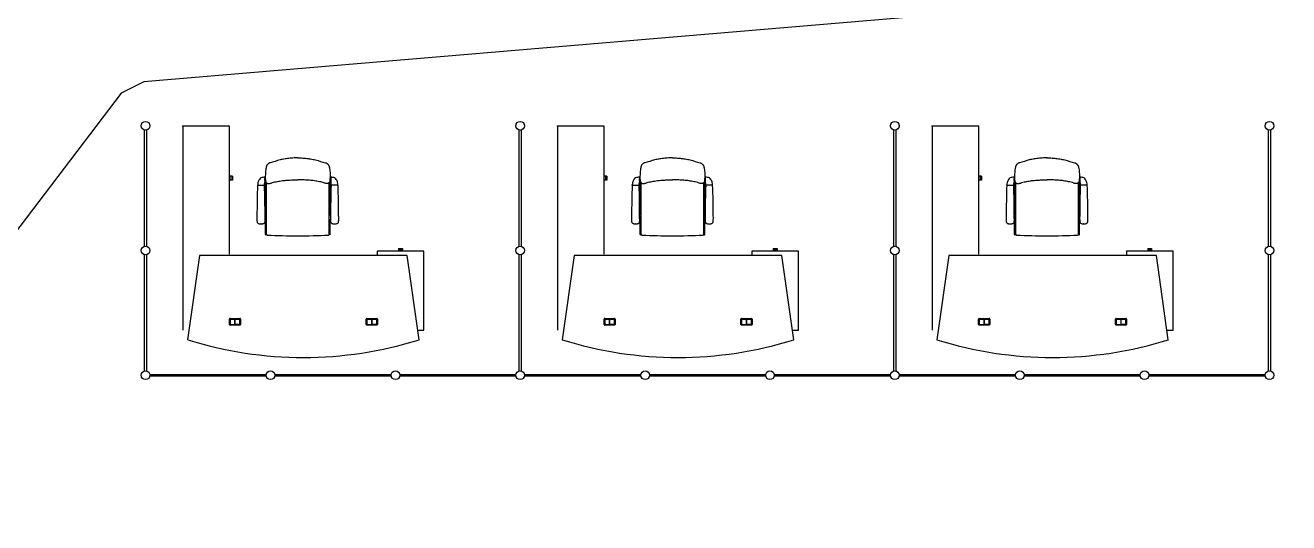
# Model space of a CAD drawing. Header units: millimetres. Extents: x 391350 to 515311, y -283575 to -199845.
# Drawn here: x 433080 to 444210, y -265438 to -261053 of the extents above; entities that cross this region are included whole.
import ezdxf

# ---------------------------------------------------------------- set-up
doc = ezdxf.new("R2010")
doc.units = ezdxf.units.MM
doc.layers.add('Evac_Path_Fail', color=1, linetype='Continuous')

msp = doc.modelspace()

# ---------------------------------------------------------------- linework, layer by layer
at = {"color": 0}
for p, q in [((434131, -263001), (434131, -261976)), ((434148, -261976), (434148, -263001)), ((434469, -261941), (434469, -263741)), ((434879, -261941), (434469, -261941)), ((434879, -263071), (434879, -261941)), ((437431, -263001), (437431, -261976)), ((437448, -261976), (437448, -263001)), ((437769, -261941), (437769, -263741)), ((438179, -261941), (437769, -261941)), ((438179, -263071), (438179, -261941)), ((440731, -263001), (440731, -261976)), ((440748, -261976), (440748, -263001)), ((441069, -261941), (441069, -263741)), ((441479, -261941), (441069, -261941)), ((441479, -263071), (441479, -261941)), ((444031, -263001), (444031, -261976)), ((444048, -261976), (444048, -263001)), ((435480, -262222), (435481, -262222)), ((435481, -262222), (435480, -262222)), ((438780, -262222), (438781, -262222)), ((438781, -262222), (438780, -262222)), ((442080, -262222), (442081, -262222)), ((442081, -262222), (442080, -262222)), ((434892, -262384), (434879, -262384)), ((434892, -262418), (434879, -262418)), ((434904, -262384), (434892, -262384)), ((434892, -262384), (434892, -262418)), ((434904, -262418), (434892, -262418)), ((434904, -262384), (434904, -262418)), ((435191, -262394, 0), (435191, -262432, 0)), ((435191, -262397, 0), (435194, -262402, 0)), ((435191, -262422, 0), (435191, -262402, 0)), ((435191, -262406, 0), (435191, -262404, 0)), ((435191, -262406, 0), (435191, -262418, 0)), ((435191, -262418, 0), (435191, -262420, 0)), ((435191, -262427, 0), (435194, -262422, 0)), ((435194, -262405, 0), (435194, -262402, 0)), ((435194, -262419, 0), (435194, -262405, 0)), ((435194, -262422, 0), (435194, -262419, 0)), ((435195, -262723), (435195, -262433)), ((435205, -262895), (435205, -262440)), ((435757, -262895), (435757, -262440)), ((435770, -262397, 0), (435767, -262402, 0)), ((435767, -262405, 0), (435767, -262402, 0)), ((435767, -262419, 0), (435767, -262405, 0)), ((435767, -262422, 0), (435767, -262419, 0)), ((435770, -262427, 0), (435767, -262422, 0)), ((435767, -262723), (435767, -262433)), ((435770, -262394, 0), (435770, -262432, 0)), ((435770, -262422, 0), (435770, -262402, 0)), ((435770, -262406, 0), (435770, -262404, 0)), ((435770, -262406, 0), (435770, -262418, 0)), ((435770, -262418, 0), (435770, -262420, 0)), ((438192, -262384), (438179, -262384)), ((438192, -262418), (438179, -262418)), ((438204, -262384), (438192, -262384)), ((438192, -262384), (438192, -262418)), ((438204, -262418), (438192, -262418)), ((438204, -262384), (438204, -262418)), ((438491, -262394, 0), (438491, -262432, 0)), ((438491, -262397, 0), (438494, -262402, 0)), ((438491, -262422, 0), (438491, -262402, 0)), ((438491, -262406, 0), (438491, -262404, 0)), ((438491, -262406, 0), (438491, -262418, 0)), ((438491, -262418, 0), (438491, -262420, 0)), ((438491, -262427, 0), (438494, -262422, 0)), ((438494, -262405, 0), (438494, -262402, 0)), ((438494, -262419, 0), (438494, -262405, 0)), ((438494, -262422, 0), (438494, -262419, 0)), ((438495, -262723), (438495, -262433)), ((438505, -262895), (438505, -262440)), ((439057, -262895), (439057, -262440)), ((439070, -262397, 0), (439067, -262402, 0)), ((439067, -262405, 0), (439067, -262402, 0)), ((439067, -262419, 0), (439067, -262405, 0)), ((439067, -262422, 0), (439067, -262419, 0)), ((439070, -262427, 0), (439067, -262422, 0)), ((439067, -262723), (439067, -262433)), ((439070, -262394, 0), (439070, -262432, 0)), ((439070, -262422, 0), (439070, -262402, 0)), ((439070, -262406, 0), (439070, -262404, 0)), ((439070, -262406, 0), (439070, -262418, 0)), ((439070, -262418, 0), (439070, -262420, 0)), ((441492, -262384), (441479, -262384)), ((441492, -262418), (441479, -262418)), ((441504, -262384), (441492, -262384)), ((441492, -262384), (441492, -262418)), ((441504, -262418), (441492, -262418)), ((441504, -262384), (441504, -262418)), ((441791, -262394, 0), (441791, -262432, 0)), ((441791, -262397, 0), (441794, -262402, 0)), ((441791, -262422, 0), (441791, -262402, 0)), ((441791, -262406, 0), (441791, -262404, 0)), ((441791, -262406, 0), (441791, -262418, 0)), ((441791, -262418, 0), (441791, -262420, 0)), ((441791, -262427, 0), (441794, -262422, 0)), ((441794, -262405, 0), (441794, -262402, 0)), ((441794, -262419, 0), (441794, -262405, 0)), ((441794, -262422, 0), (441794, -262419, 0)), ((441795, -262723), (441795, -262433)), ((441805, -262895), (441805, -262440)), ((442357, -262895), (442357, -262440)), ((442370, -262397, 0), (442367, -262402, 0)), ((442367, -262405, 0), (442367, -262402, 0)), ((442367, -262419, 0), (442367, -262405, 0)), ((442367, -262422, 0), (442367, -262419, 0)), ((442370, -262427, 0), (442367, -262422, 0)), ((442367, -262723), (442367, -262433)), ((442370, -262394, 0), (442370, -262432, 0)), ((442370, -262422, 0), (442370, -262402, 0)), ((442370, -262406, 0), (442370, -262404, 0)), ((442370, -262406, 0), (442370, -262418, 0)), ((442370, -262418, 0), (442370, -262420, 0)), ((435126, -262462, 0), (435187, -262462, 0)), ((435127, -262462, 0), (435127, -262459, 0)), ((435187, -262462, 0), (435187, -262448, 0)), ((435774, -262462, 0), (435774, -262448, 0)), ((435835, -262462, 0), (435774, -262462, 0)), ((435834, -262462, 0), (435834, -262459, 0)), ((438426, -262462, 0), (438487, -262462, 0)), ((438427, -262462, 0), (438427, -262459, 0)), ((438487, -262462, 0), (438487, -262448, 0)), ((439074, -262462, 0), (439074, -262448, 0)), ((439135, -262462, 0), (439074, -262462, 0)), ((439134, -262462, 0), (439134, -262459, 0)), ((441726, -262462, 0), (441787, -262462, 0)), ((441727, -262462, 0), (441727, -262459, 0)), ((441787, -262462, 0), (441787, -262448, 0)), ((442374, -262462, 0), (442374, -262448, 0)), ((442435, -262462, 0), (442374, -262462, 0)), ((442434, -262462, 0), (442434, -262459, 0)), ((435192, -262756), (435192, -262730)), ((435193, -262726), (435193, -262727)), ((435193, -262760), (435193, -262759)), ((435195, -262898), (435195, -262763)), ((435767, -262898), (435767, -262763)), ((435768, -262726), (435768, -262727)), ((435768, -262760), (435768, -262759)), ((435770, -262756), (435770, -262730)), ((438492, -262756), (438492, -262730)), ((438493, -262726), (438493, -262727)), ((438493, -262760), (438493, -262759)), ((438495, -262898), (438495, -262763)), ((439067, -262898), (439067, -262763)), ((439068, -262726), (439068, -262727)), ((439068, -262760), (439068, -262759)), ((439070, -262756), (439070, -262730)), ((441792, -262756), (441792, -262730)), ((441793, -262726), (441793, -262727)), ((441793, -262760), (441793, -262759)), ((441795, -262898), (441795, -262763)), ((442367, -262898), (442367, -262763)), ((442368, -262726), (442368, -262727)), ((442368, -262760), (442368, -262759)), ((442370, -262756), (442370, -262730)), ((435157, -262802, 0), (435156, -262802, 0)), ((435157, -262802, 0), (435158, -262802, 0)), ((435804, -262802, 0), (435803, -262802, 0)), ((435804, -262802, 0), (435805, -262802, 0)), ((438457, -262802, 0), (438456, -262802, 0)), ((438457, -262802, 0), (438458, -262802, 0)), ((439104, -262802, 0), (439103, -262802, 0)), ((439104, -262802, 0), (439105, -262802, 0)), ((441757, -262802, 0), (441756, -262802, 0)), ((441757, -262802, 0), (441758, -262802, 0)), ((442404, -262802, 0), (442403, -262802, 0)), ((442404, -262802, 0), (442405, -262802, 0)), ((435197, -262899), (435205, -262896)), ((435764, -262899), (435756, -262896)), ((438497, -262899), (438505, -262896)), ((439064, -262899), (439056, -262896)), ((441797, -262899), (441805, -262896)), ((442364, -262899), (442356, -262896)), ((434131, -264101), (434131, -263076)), ((434148, -263076), (434148, -264101)), ((434615, -263081), (434510, -263824)), ((436445, -263081), (434615, -263081)), ((436591, -263044), (436180, -263044)), ((436180, -263044), (436180, -263081)), ((436368, -263020), (436402, -263020)), ((436368, -263020), (436368, -263032)), ((436368, -263032), (436402, -263032)), ((436368, -263032), (436368, -263044)), ((436402, -263020), (436402, -263032)), ((436402, -263032), (436402, -263044)), ((436549, -263824), (436445, -263081)), ((436591, -263741), (436591, -263044)), ((437431, -264101), (437431, -263076)), ((437448, -263076), (437448, -264101)), ((437915, -263081), (437810, -263824)), ((439745, -263081), (437915, -263081)), ((439891, -263044), (439480, -263044)), ((439480, -263044), (439480, -263081)), ((439668, -263020), (439702, -263020)), ((439668, -263020), (439668, -263032)), ((439668, -263032), (439702, -263032)), ((439668, -263032), (439668, -263044)), ((439702, -263020), (439702, -263032)), ((439702, -263032), (439702, -263044)), ((439849, -263824), (439745, -263081)), ((439891, -263741), (439891, -263044)), ((440731, -264101), (440731, -263076)), ((440748, -263076), (440748, -264101)), ((441215, -263081), (441110, -263824)), ((443045, -263081), (441215, -263081)), ((443191, -263044), (442780, -263044)), ((442780, -263044), (442780, -263081)), ((442968, -263020), (443002, -263020)), ((442968, -263020), (442968, -263032)), ((442968, -263032), (443002, -263032)), ((442968, -263032), (442968, -263044)), ((443002, -263020), (443002, -263032)), ((443002, -263032), (443002, -263044)), ((443149, -263824), (443045, -263081)), ((443191, -263741), (443191, -263044)), ((444031, -264101), (444031, -263076)), ((444048, -263076), (444048, -264101)), ((434878, -263689), (434878, -263643)), ((434884, -263637), (434970, -263637)), ((434884, -263687), (434884, -263645)), ((434884, -263645), (434884, -263687)), ((434968, -263643), (434886, -263643)), ((434886, -263644), (434926, -263644)), ((434924, -263644), (434924, -263689)), ((434926, -263644), (434926, -263689)), ((434927, -263689), (434927, -263644)), ((434927, -263644), (434968, -263644)), ((434929, -263689), (434929, -263644)), ((434969, -263645), (434969, -263687)), ((434970, -263687), (434970, -263645)), ((434976, -263643), (434976, -263689)), ((436084, -263689), (436084, -263643)), ((436090, -263637), (436176, -263637)), ((436090, -263687), (436090, -263645)), ((436090, -263645), (436090, -263687)), ((436174, -263643), (436092, -263643)), ((436092, -263644), (436132, -263644)), ((436130, -263644), (436130, -263689)), ((436132, -263644), (436132, -263689)), ((436133, -263689), (436133, -263644)), ((436133, -263644), (436174, -263644)), ((436135, -263689), (436135, -263644)), ((436175, -263645), (436175, -263687)), ((436176, -263687), (436176, -263645)), ((436182, -263643), (436182, -263689)), ((438178, -263689), (438178, -263643)), ((438184, -263637), (438270, -263637)), ((438184, -263687), (438184, -263645)), ((438184, -263645), (438184, -263687)), ((438268, -263643), (438186, -263643)), ((438186, -263644), (438226, -263644)), ((438224, -263644), (438224, -263689)), ((438226, -263644), (438226, -263689)), ((438227, -263689), (438227, -263644)), ((438227, -263644), (438268, -263644)), ((438229, -263689), (438229, -263644)), ((438269, -263645), (438269, -263687)), ((438270, -263687), (438270, -263645)), ((438276, -263643), (438276, -263689)), ((439384, -263689), (439384, -263643)), ((439390, -263637), (439476, -263637)), ((439390, -263687), (439390, -263645)), ((439390, -263645), (439390, -263687)), ((439474, -263643), (439392, -263643)), ((439392, -263644), (439432, -263644)), ((439430, -263644), (439430, -263689)), ((439432, -263644), (439432, -263689)), ((439433, -263689), (439433, -263644)), ((439433, -263644), (439474, -263644)), ((439435, -263689), (439435, -263644)), ((439475, -263645), (439475, -263687)), ((439476, -263687), (439476, -263645)), ((439482, -263643), (439482, -263689)), ((441478, -263689), (441478, -263643)), ((441484, -263637), (441570, -263637)), ((441484, -263687), (441484, -263645)), ((441484, -263645), (441484, -263687)), ((441568, -263643), (441486, -263643)), ((441486, -263644), (441526, -263644)), ((441524, -263644), (441524, -263689)), ((441526, -263644), (441526, -263689)), ((441527, -263689), (441527, -263644)), ((441527, -263644), (441568, -263644)), ((441529, -263689), (441529, -263644)), ((441569, -263645), (441569, -263687)), ((441570, -263687), (441570, -263645)), ((441576, -263643), (441576, -263689)), ((442684, -263689), (442684, -263643)), ((442690, -263637), (442776, -263637)), ((442690, -263687), (442690, -263645)), ((442690, -263645), (442690, -263687)), ((442774, -263643), (442692, -263643)), ((442692, -263644), (442732, -263644)), ((442730, -263644), (442730, -263689)), ((442732, -263644), (442732, -263689)), ((442733, -263689), (442733, -263644)), ((442733, -263644), (442774, -263644)), ((442735, -263689), (442735, -263644)), ((442775, -263645), (442775, -263687)), ((442776, -263687), (442776, -263645)), ((442782, -263643), (442782, -263689)), ((434970, -263695), (434884, -263695)), ((434886, -263689), (434968, -263689)), ((434886, -263689), (434926, -263689)), ((434968, -263689), (434927, -263689)), ((436176, -263695), (436090, -263695)), ((436092, -263689), (436132, -263689)), ((436092, -263689), (436174, -263689)), ((436174, -263689), (436133, -263689)), ((436537, -263741), (436591, -263741)), ((438270, -263695), (438184, -263695)), ((438186, -263689), (438268, -263689)), ((438186, -263689), (438226, -263689)), ((438268, -263689), (438227, -263689)), ((439476, -263695), (439390, -263695)), ((439392, -263689), (439432, -263689)), ((439392, -263689), (439474, -263689)), ((439474, -263689), (439433, -263689)), ((439837, -263741), (439891, -263741)), ((441570, -263695), (441484, -263695)), ((441486, -263689), (441568, -263689)), ((441486, -263689), (441526, -263689)), ((441568, -263689), (441527, -263689)), ((442776, -263695), (442690, -263695)), ((442692, -263689), (442732, -263689)), ((442692, -263689), (442774, -263689)), ((442774, -263689), (442733, -263689)), ((443137, -263741), (443191, -263741)), ((434177, -264130), (435202, -264130)), ((435202, -264147), (434177, -264147)), ((435277, -264130), (436302, -264130)), ((436302, -264147), (435277, -264147)), ((436377, -264130), (437402, -264130)), ((437402, -264147), (436377, -264147)), ((437477, -264130), (438502, -264130)), ((438502, -264147), (437477, -264147)), ((438577, -264130), (439602, -264130)), ((439602, -264147), (438577, -264147)), ((439677, -264130), (440702, -264130)), ((440702, -264147), (439677, -264147)), ((440777, -264130), (441802, -264130)), ((441802, -264147), (440777, -264147)), ((441877, -264130), (442902, -264130)), ((442902, -264147), (441877, -264147)), ((442977, -264130), (444002, -264130)), ((444002, -264147), (442977, -264147))]:
    msp.add_line(p, q, dxfattribs=at)
at = {"color": 0, "extrusion": (0, 0, -1), "flags": 128}
for points in [[(-435481, -262222), (-435469, -262222), (-435458, -262222), (-435447, -262222), (-435435, -262223), (-435424, -262224), (-435413, -262225), (-435402, -262226), (-435390, -262227), (-435379, -262229), (-435368, -262231), (-435357, -262233), (-435346, -262235), (-435335, -262237), (-435324, -262240), (-435313, -262243), (-435302, -262246), (-435281, -262252), (-435259, -262258), (-435237, -262265), (-435234, -262265), (-435232, -262266), (-435229, -262268), (-435227, -262269), (-435224, -262270), (-435222, -262272), (-435220, -262274), (-435218, -262276), (-435216, -262278), (-435214, -262280), (-435212, -262282), (-435210, -262284), (-435209, -262287), (-435208, -262289), (-435206, -262292), (-435205, -262294), (-435204, -262297), (-435203, -262300), (-435203, -262302), (-435202, -262305), (-435201, -262311), (-435200, -262316), (-435198, -262328), (-435197, -262339), (-435196, -262350), (-435195, -262361), (-435195, -262372), (-435194, -262383), (-435194, -262395), (-435194, -262400), (-435194, -262406), (-435195, -262412), (-435195, -262418), (-435196, -262421), (-435196, -262424), (-435197, -262426), (-435198, -262429), (-435199, -262432), (-435200, -262434), (-435201, -262436), (-435203, -262439), (-435205, -262441), (-435206, -262442), (-435207, -262442), (-435209, -262443), (-435210, -262444), (-435212, -262445), (-435215, -262446), (-435218, -262446), (-435221, -262447), (-435224, -262447), (-435227, -262447), (-435230, -262447), (-435232, -262446), (-435235, -262446), (-435241, -262445), (-435246, -262443), (-435257, -262440), (-435268, -262437), (-435279, -262434), (-435290, -262432), (-435301, -262430), (-435312, -262428), (-435323, -262426), (-435334, -262424), (-435345, -262422), (-435357, -262421), (-435368, -262420), (-435379, -262419), (-435390, -262418), (-435402, -262417), (-435413, -262417), (-435424, -262416), (-435435, -262416), (-435458, -262415), (-435481, -262415)], [(-438781, -262222), (-438769, -262222), (-438758, -262222), (-438747, -262222), (-438735, -262223), (-438724, -262224), (-438713, -262225), (-438702, -262226), (-438690, -262227), (-438679, -262229), (-438668, -262231), (-438657, -262233), (-438646, -262235), (-438635, -262237), (-438624, -262240), (-438613, -262243), (-438602, -262246), (-438581, -262252), (-438559, -262258), (-438537, -262265), (-438534, -262265), (-438532, -262266), (-438529, -262268), (-438527, -262269), (-438524, -262270), (-438522, -262272), (-438520, -262274), (-438518, -262276), (-438516, -262278), (-438514, -262280), (-438512, -262282), (-438510, -262284), (-438509, -262287), (-438508, -262289), (-438506, -262292), (-438505, -262294), (-438504, -262297), (-438503, -262300), (-438503, -262302), (-438502, -262305), (-438501, -262311), (-438500, -262316), (-438498, -262328), (-438497, -262339), (-438496, -262350), (-438495, -262361), (-438495, -262372), (-438494, -262383), (-438494, -262395), (-438494, -262400), (-438494, -262406), (-438495, -262412), (-438495, -262418), (-438496, -262421), (-438496, -262424), (-438497, -262426), (-438498, -262429), (-438499, -262432), (-438500, -262434), (-438501, -262436), (-438503, -262439), (-438505, -262441), (-438506, -262442), (-438507, -262442), (-438509, -262443), (-438510, -262444), (-438512, -262445), (-438515, -262446), (-438518, -262446), (-438521, -262447), (-438524, -262447), (-438527, -262447), (-438530, -262447), (-438532, -262446), (-438535, -262446), (-438541, -262445), (-438546, -262443), (-438557, -262440), (-438568, -262437), (-438579, -262434), (-438590, -262432), (-438601, -262430), (-438612, -262428), (-438623, -262426), (-438634, -262424), (-438645, -262422), (-438657, -262421), (-438668, -262420), (-438679, -262419), (-438690, -262418), (-438702, -262417), (-438713, -262417), (-438724, -262416), (-438735, -262416), (-438758, -262415), (-438781, -262415)], [(-442081, -262222), (-442069, -262222), (-442058, -262222), (-442047, -262222), (-442035, -262223), (-442024, -262224), (-442013, -262225), (-442002, -262226), (-441990, -262227), (-441979, -262229), (-441968, -262231), (-441957, -262233), (-441946, -262235), (-441935, -262237), (-441924, -262240), (-441913, -262243), (-441902, -262246), (-441881, -262252), (-441859, -262258), (-441837, -262265), (-441834, -262265), (-441832, -262266), (-441829, -262268), (-441827, -262269), (-441824, -262270), (-441822, -262272), (-441820, -262274), (-441818, -262276), (-441816, -262278), (-441814, -262280), (-441812, -262282), (-441810, -262284), (-441809, -262287), (-441808, -262289), (-441806, -262292), (-441805, -262294), (-441804, -262297), (-441803, -262300), (-441803, -262302), (-441802, -262305), (-441801, -262311), (-441800, -262316), (-441798, -262328), (-441797, -262339), (-441796, -262350), (-441795, -262361), (-441795, -262372), (-441794, -262383), (-441794, -262395), (-441794, -262400), (-441794, -262406), (-441795, -262412), (-441795, -262418), (-441796, -262421), (-441796, -262424), (-441797, -262426), (-441798, -262429), (-441799, -262432), (-441800, -262434), (-441801, -262436), (-441803, -262439), (-441805, -262441), (-441806, -262442), (-441807, -262442), (-441809, -262443), (-441810, -262444), (-441812, -262445), (-441815, -262446), (-441818, -262446), (-441821, -262447), (-441824, -262447), (-441827, -262447), (-441830, -262447), (-441832, -262446), (-441835, -262446), (-441841, -262445), (-441846, -262443), (-441857, -262440), (-441868, -262437), (-441879, -262434), (-441890, -262432), (-441901, -262430), (-441912, -262428), (-441923, -262426), (-441934, -262424), (-441945, -262422), (-441957, -262421), (-441968, -262420), (-441979, -262419), (-441990, -262418), (-442002, -262417), (-442013, -262417), (-442024, -262416), (-442035, -262416), (-442058, -262415), (-442081, -262415)]]:
    msp.add_lwpolyline(points, dxfattribs=at)
at = {"color": 0, "flags": 128}
for points in [[(435481, -262222), (435492, -262222), (435503, -262222), (435514, -262222), (435526, -262223), (435537, -262224), (435548, -262225), (435559, -262226), (435571, -262227), (435582, -262229), (435593, -262231), (435604, -262233), (435615, -262235), (435626, -262237), (435637, -262240), (435648, -262243), (435659, -262246), (435680, -262252), (435702, -262258), (435724, -262265), (435727, -262265), (435729, -262266), (435732, -262268), (435734, -262269), (435737, -262270), (435739, -262272), (435741, -262274), (435743, -262276), (435745, -262278), (435747, -262280), (435749, -262282), (435751, -262284), (435752, -262287), (435753, -262289), (435755, -262292), (435756, -262294), (435757, -262297), (435758, -262300), (435758, -262302), (435759, -262305), (435760, -262311), (435761, -262316), (435763, -262328), (435764, -262339), (435765, -262350), (435766, -262361), (435766, -262372), (435767, -262383), (435767, -262395), (435767, -262400), (435767, -262406), (435766, -262412), (435766, -262418), (435766, -262421), (435765, -262424), (435764, -262426), (435763, -262429), (435762, -262432), (435761, -262434), (435760, -262436), (435758, -262439), (435756, -262441), (435755, -262442), (435754, -262442), (435752, -262443), (435751, -262444), (435749, -262445), (435746, -262446), (435743, -262446), (435740, -262447), (435737, -262447), (435734, -262447), (435731, -262447), (435729, -262446), (435726, -262446), (435720, -262445), (435715, -262443), (435704, -262440), (435693, -262437), (435682, -262434), (435671, -262432), (435660, -262430), (435649, -262428), (435638, -262426), (435627, -262424), (435616, -262422), (435604, -262421), (435593, -262420), (435582, -262419), (435571, -262418), (435559, -262417), (435548, -262417), (435537, -262416), (435526, -262416), (435503, -262415), (435481, -262415)], [(438781, -262222), (438792, -262222), (438803, -262222), (438814, -262222), (438826, -262223), (438837, -262224), (438848, -262225), (438859, -262226), (438871, -262227), (438882, -262229), (438893, -262231), (438904, -262233), (438915, -262235), (438926, -262237), (438937, -262240), (438948, -262243), (438959, -262246), (438980, -262252), (439002, -262258), (439024, -262265), (439027, -262265), (439029, -262266), (439032, -262268), (439034, -262269), (439037, -262270), (439039, -262272), (439041, -262274), (439043, -262276), (439045, -262278), (439047, -262280), (439049, -262282), (439051, -262284), (439052, -262287), (439053, -262289), (439055, -262292), (439056, -262294), (439057, -262297), (439058, -262300), (439058, -262302), (439059, -262305), (439060, -262311), (439061, -262316), (439063, -262328), (439064, -262339), (439065, -262350), (439066, -262361), (439066, -262372), (439067, -262383), (439067, -262395), (439067, -262400), (439067, -262406), (439066, -262412), (439066, -262418), (439066, -262421), (439065, -262424), (439064, -262426), (439063, -262429), (439062, -262432), (439061, -262434), (439060, -262436), (439058, -262439), (439056, -262441), (439055, -262442), (439054, -262442), (439052, -262443), (439051, -262444), (439049, -262445), (439046, -262446), (439043, -262446), (439040, -262447), (439037, -262447), (439034, -262447), (439031, -262447), (439029, -262446), (439026, -262446), (439020, -262445), (439015, -262443), (439004, -262440), (438993, -262437), (438982, -262434), (438971, -262432), (438960, -262430), (438949, -262428), (438938, -262426), (438927, -262424), (438916, -262422), (438904, -262421), (438893, -262420), (438882, -262419), (438871, -262418), (438859, -262417), (438848, -262417), (438837, -262416), (438826, -262416), (438803, -262415), (438781, -262415)], [(442081, -262222), (442092, -262222), (442103, -262222), (442114, -262222), (442126, -262223), (442137, -262224), (442148, -262225), (442159, -262226), (442171, -262227), (442182, -262229), (442193, -262231), (442204, -262233), (442215, -262235), (442226, -262237), (442237, -262240), (442248, -262243), (442259, -262246), (442280, -262252), (442302, -262258), (442324, -262265), (442327, -262265), (442329, -262266), (442332, -262268), (442334, -262269), (442337, -262270), (442339, -262272), (442341, -262274), (442343, -262276), (442345, -262278), (442347, -262280), (442349, -262282), (442351, -262284), (442352, -262287), (442353, -262289), (442355, -262292), (442356, -262294), (442357, -262297), (442358, -262300), (442358, -262302), (442359, -262305), (442360, -262311), (442361, -262316), (442363, -262328), (442364, -262339), (442365, -262350), (442366, -262361), (442366, -262372), (442367, -262383), (442367, -262395), (442367, -262400), (442367, -262406), (442366, -262412), (442366, -262418), (442366, -262421), (442365, -262424), (442364, -262426), (442363, -262429), (442362, -262432), (442361, -262434), (442360, -262436), (442358, -262439), (442356, -262441), (442355, -262442), (442354, -262442), (442352, -262443), (442351, -262444), (442349, -262445), (442346, -262446), (442343, -262446), (442340, -262447), (442337, -262447), (442334, -262447), (442331, -262447), (442329, -262446), (442326, -262446), (442320, -262445), (442315, -262443), (442304, -262440), (442293, -262437), (442282, -262434), (442271, -262432), (442260, -262430), (442249, -262428), (442238, -262426), (442227, -262424), (442216, -262422), (442204, -262421), (442193, -262420), (442182, -262419), (442171, -262418), (442159, -262417), (442148, -262417), (442137, -262416), (442126, -262416), (442103, -262415), (442081, -262415)]]:
    msp.add_lwpolyline(points, dxfattribs=at)
at = {"color": 0}
for centre in [(434140, -261938), (437440, -261938), (440740, -261938), (444040, -261938), (434140, -263038), (437440, -263038), (440740, -263038), (444040, -263038), (434140, -264138), (435240, -264138), (436340, -264138), (437440, -264138), (438540, -264138), (439640, -264138), (440740, -264138), (441840, -264138), (442940, -264138), (444040, -264138)]:
    msp.add_circle(centre, 38, dxfattribs=at)
for centre, radius, start, end in [((435197, -262459, 0), 70, 163.8763, 180), ((435225, -262467, 0), 100, 146.194, 163.8763), ((435267, -262495, 0), 150, 138.8841, 146.194), ((435209, -262691, 0), 300, 93.7447, 100.4377), ((435209, -262691, 0), 300, 100.4377, 100.471), ((435154, -262397, 0), 0.5, 100.4377, 138.8841), ((435267, -262495, 0), 150, 138.8175, 138.8841), ((435222, -262448, 0), 35, 152.3396, 180), ((435189, -262394, 0), 1.5, 0, 93.7447), ((435211, -262433), 16, 152.0906, 180), ((435751, -262433), 16, 0, 27.9094), ((435772, -262394, 0), 1.5, 86.2553, 180), ((435739, -262448, 0), 35, 0, 27.6604), ((435752, -262691, 0), 300, 79.5623, 86.2553), ((435694, -262495, 0), 150, 41.1159, 41.1825), ((435807, -262397, 0), 0.5, 41.1159, 79.5623), ((435752, -262691, 0), 300, 79.529, 79.5623), ((435694, -262495, 0), 150, 33.806, 41.1159), ((435736, -262467, 0), 100, 16.1237, 33.806), ((435764, -262459, 0), 70, 0, 16.1237), ((438497, -262459, 0), 70, 163.8763, 180), ((438525, -262467, 0), 100, 146.194, 163.8763), ((438567, -262495, 0), 150, 138.8841, 146.194), ((438509, -262691, 0), 300, 93.7447, 100.4377), ((438509, -262691, 0), 300, 100.4377, 100.471), ((438454, -262397, 0), 0.5, 100.4377, 138.8841), ((438567, -262495, 0), 150, 138.8175, 138.8841), ((438522, -262448, 0), 35, 152.3396, 180), ((438489, -262394, 0), 1.5, 0, 93.7447), ((438511, -262433), 16, 152.0906, 180), ((439051, -262433), 16, 0, 27.9094), ((439072, -262394, 0), 1.5, 86.2553, 180), ((439039, -262448, 0), 35, 0, 27.6604), ((439052, -262691, 0), 300, 79.5623, 86.2553), ((438994, -262495, 0), 150, 41.1159, 41.1825), ((439107, -262397, 0), 0.5, 41.1159, 79.5623), ((439052, -262691, 0), 300, 79.529, 79.5623), ((438994, -262495, 0), 150, 33.806, 41.1159), ((439036, -262467, 0), 100, 16.1237, 33.806), ((439064, -262459, 0), 70, 0, 16.1237), ((441797, -262459, 0), 70, 163.8763, 180), ((441825, -262467, 0), 100, 146.194, 163.8763), ((441867, -262495, 0), 150, 138.8841, 146.194), ((441809, -262691, 0), 300, 93.7447, 100.4377), ((441809, -262691, 0), 300, 100.4377, 100.471), ((441754, -262397, 0), 0.5, 100.4377, 138.8841), ((441867, -262495, 0), 150, 138.8175, 138.8841), ((441822, -262448, 0), 35, 152.3396, 180), ((441789, -262394, 0), 1.5, 0, 93.7447), ((441811, -262433), 16, 152.0906, 180), ((442351, -262433), 16, 0, 27.9094), ((442372, -262394, 0), 1.5, 86.2553, 180), ((442339, -262448, 0), 35, 0, 27.6604), ((442352, -262691, 0), 300, 79.5623, 86.2553), ((442294, -262495, 0), 150, 41.1159, 41.1825), ((442407, -262397, 0), 0.5, 41.1159, 79.5623), ((442352, -262691, 0), 300, 79.529, 79.5623), ((442294, -262495, 0), 150, 33.806, 41.1159), ((442336, -262467, 0), 100, 16.1237, 33.806), ((442364, -262459, 0), 70, 0, 16.1237), ((442021, -262723, 0), 6900, 177.8375, 180.1073), ((435126, -262463, 0), 0.8, 90, 177.8375), ((435187, -262463, 0), 0.8, 2.1625, 90), ((428292, -262723, 0), 6900, 359.8927, 2.1625), ((442669, -262723, 0), 6900, 177.8375, 180.1073), ((435774, -262463, 0), 0.8, 90, 177.8375), ((435835, -262463, 0), 0.8, 2.1625, 90), ((428940, -262723, 0), 6900, 359.8927, 2.1625), ((445321, -262723, 0), 6900, 177.8375, 180.1073), ((438426, -262463, 0), 0.8, 90, 177.8375), ((438487, -262463, 0), 0.8, 2.1625, 90), ((431592, -262723, 0), 6900, 359.8927, 2.1625), ((445969, -262723, 0), 6900, 177.8375, 180.1073), ((439074, -262463, 0), 0.8, 90, 177.8375), ((439135, -262463, 0), 0.8, 2.1625, 90), ((432240, -262723, 0), 6900, 359.8927, 2.1625), ((448621, -262723, 0), 6900, 177.8375, 180.1073), ((441726, -262463, 0), 0.8, 90, 177.8375), ((441787, -262463, 0), 0.8, 2.1625, 90), ((434892, -262723, 0), 6900, 359.8927, 2.1625), ((449269, -262723, 0), 6900, 177.8375, 180.1073), ((442374, -262463, 0), 0.8, 90, 177.8375), ((442435, -262463, 0), 0.8, 2.1625, 90), ((435540, -262723, 0), 6900, 359.8927, 2.1625), ((436382, -262752, 0), 1262, 179.2836, 181.1715), ((435158, -262777, 0), 37.4, 180.2124, 200.2593), ((435155, -262777, 0), 37.4, 339.7407, 359.7876), ((435197, -262730), 5, 135, 180), ((433931, -262752, 0), 1262, 358.8285, 0.7164), ((435197, -262756), 5, 180, 225), ((435190, -262723), 5, 315, 0), ((435190, -262763), 5, 0, 45), ((435772, -262723), 5, 180, 225), ((435772, -262763), 5, 135, 180), ((435765, -262730), 5, 0, 45), ((435765, -262756), 5, 315, 0), ((437030, -262752, 0), 1262, 179.2836, 181.1715), ((435806, -262777, 0), 37.4, 180.2124, 200.2593), ((435803, -262777, 0), 37.4, 339.7407, 359.7876), ((434579, -262752, 0), 1262, 358.8285, 0.7164), ((439682, -262752, 0), 1262, 179.2836, 181.1715), ((438458, -262777, 0), 37.4, 180.2124, 200.2593), ((438455, -262777, 0), 37.4, 339.7407, 359.7876), ((438497, -262730), 5, 135, 180), ((437231, -262752, 0), 1262, 358.8285, 0.7164), ((438497, -262756), 5, 180, 225), ((438490, -262723), 5, 315, 0), ((438490, -262763), 5, 0, 45), ((439072, -262723), 5, 180, 225), ((439072, -262763), 5, 135, 180), ((439065, -262730), 5, 0, 45), ((439065, -262756), 5, 315, 0), ((440330, -262752, 0), 1262, 179.2836, 181.1715), ((439106, -262777, 0), 37.4, 180.2124, 200.2593), ((439103, -262777, 0), 37.4, 339.7407, 359.7876), ((437879, -262752, 0), 1262, 358.8285, 0.7164), ((442982, -262752, 0), 1262, 179.2836, 181.1715), ((441758, -262777, 0), 37.4, 180.2124, 200.2593), ((441755, -262777, 0), 37.4, 339.7407, 359.7876), ((441797, -262730), 5, 135, 180), ((440531, -262752, 0), 1262, 358.8285, 0.7164), ((441797, -262756), 5, 180, 225), ((441790, -262723), 5, 315, 0), ((441790, -262763), 5, 0, 45), ((442372, -262723), 5, 180, 225), ((442372, -262763), 5, 135, 180), ((442365, -262730), 5, 0, 45), ((442365, -262756), 5, 315, 0), ((443630, -262752, 0), 1262, 179.2836, 181.1715), ((442406, -262777, 0), 37.4, 180.2124, 200.2593), ((442403, -262777, 0), 37.4, 339.7407, 359.7876), ((441179, -262752, 0), 1262, 358.8285, 0.7164), ((435136, -262786, 0), 13.7, 199.4299, 238.4709), ((435141, -262778, 0), 22.5, 238.7282, 262.0131), ((435148, -262742, 0), 59.9, 259.4704, 267.393), ((435158, -262565, 0), 237, 267.0251, 269.4324), ((435155, -262565, 0), 237, 270.5676, 272.9749), ((435165, -262742, 0), 59.9, 272.607, 280.5296), ((435173, -262778, 0), 22.5, 277.9869, 301.2718), ((435177, -262786, 0), 13.7, 301.5291, 340.5701), ((435784, -262786, 0), 13.7, 199.4299, 238.4709), ((435788, -262778, 0), 22.5, 238.7282, 262.0131), ((435796, -262742, 0), 59.9, 259.4704, 267.393), ((435806, -262565, 0), 237, 267.0251, 269.4324), ((435803, -262565, 0), 237, 270.5676, 272.9749), ((435813, -262742, 0), 59.9, 272.607, 280.5296), ((435820, -262778, 0), 22.5, 277.9869, 301.2718), ((435825, -262786, 0), 13.7, 301.5291, 340.5701), ((438436, -262786, 0), 13.7, 199.4299, 238.4709), ((438441, -262778, 0), 22.5, 238.7282, 262.0131), ((438448, -262742, 0), 59.9, 259.4704, 267.393), ((438458, -262565, 0), 237, 267.0251, 269.4324), ((438455, -262565, 0), 237, 270.5676, 272.9749), ((438465, -262742, 0), 59.9, 272.607, 280.5296), ((438473, -262778, 0), 22.5, 277.9869, 301.2718), ((438477, -262786, 0), 13.7, 301.5291, 340.5701), ((439084, -262786, 0), 13.7, 199.4299, 238.4709), ((439088, -262778, 0), 22.5, 238.7282, 262.0131), ((439096, -262742, 0), 59.9, 259.4704, 267.393), ((439106, -262565, 0), 237, 267.0251, 269.4324), ((439103, -262565, 0), 237, 270.5676, 272.9749), ((439113, -262742, 0), 59.9, 272.607, 280.5296), ((439120, -262778, 0), 22.5, 277.9869, 301.2718), ((439125, -262786, 0), 13.7, 301.5291, 340.5701), ((441736, -262786, 0), 13.7, 199.4299, 238.4709), ((441741, -262778, 0), 22.5, 238.7282, 262.0131), ((441748, -262742, 0), 59.9, 259.4704, 267.393), ((441758, -262565, 0), 237, 267.0251, 269.4324), ((441755, -262565, 0), 237, 270.5676, 272.9749), ((441765, -262742, 0), 59.9, 272.607, 280.5296), ((441773, -262778, 0), 22.5, 277.9869, 301.2718), ((441777, -262786, 0), 13.7, 301.5291, 340.5701), ((442384, -262786, 0), 13.7, 199.4299, 238.4709), ((442388, -262778, 0), 22.5, 238.7282, 262.0131), ((442396, -262742, 0), 59.9, 259.4704, 267.393), ((442406, -262565, 0), 237, 267.0251, 269.4324), ((442403, -262565, 0), 237, 270.5676, 272.9749), ((442413, -262742, 0), 59.9, 272.607, 280.5296), ((442420, -262778, 0), 22.5, 277.9869, 301.2718), ((442425, -262786, 0), 13.7, 301.5291, 340.5701), ((435197, -262898), 2, 180, 295.8508), ((435212, -262895), 7, 180, 266.9154), ((435481, -257903), 5006, 266.9154, 270), ((435481, -257903), 5006, 270, 273.0846), ((435750, -262895), 7, 273.0846, 0), ((435765, -262898), 2, 244.1492, 0), ((438497, -262898), 2, 180, 295.8508), ((438512, -262895), 7, 180, 266.9154), ((438781, -257903), 5006, 266.9154, 270), ((438781, -257903), 5006, 270, 273.0846), ((439050, -262895), 7, 273.0846, 0), ((439065, -262898), 2, 244.1492, 0), ((441797, -262898), 2, 180, 295.8508), ((441812, -262895), 7, 180, 266.9154), ((442081, -257903), 5006, 266.9154, 270), ((442081, -257903), 5006, 270, 273.0846), ((442350, -262895), 7, 273.0846, 0), ((442365, -262898), 2, 244.1492, 0), ((434884, -263643), 6, 90, 180), ((434886, -263645), 2, 90, 180), ((434886, -263645), 1.5, 90, 180), ((434968, -263645), 2, 0, 90), ((434968, -263645), 1.5, 0, 90), ((434970, -263643), 6, 0, 90), ((436090, -263643), 6, 90, 180), ((436092, -263645), 2, 90, 180), ((436092, -263645), 1.5, 90, 180), ((436174, -263645), 2, 0, 90), ((436174, -263645), 1.5, 0, 90), ((436176, -263643), 6, 0, 90), ((438184, -263643), 6, 90, 180), ((438186, -263645), 2, 90, 180), ((438186, -263645), 1.5, 90, 180), ((438268, -263645), 2, 0, 90), ((438268, -263645), 1.5, 0, 90), ((438270, -263643), 6, 0, 90), ((439390, -263643), 6, 90, 180), ((439392, -263645), 2, 90, 180), ((439392, -263645), 1.5, 90, 180), ((439474, -263645), 2, 0, 90), ((439474, -263645), 1.5, 0, 90), ((439476, -263643), 6, 0, 90), ((441484, -263643), 6, 90, 180), ((441486, -263645), 2, 90, 180), ((441486, -263645), 1.5, 90, 180), ((441568, -263645), 2, 0, 90), ((441568, -263645), 1.5, 0, 90), ((441570, -263643), 6, 0, 90), ((442690, -263643), 6, 90, 180), ((442692, -263645), 2, 90, 180), ((442692, -263645), 1.5, 90, 180), ((442774, -263645), 2, 0, 90), ((442774, -263645), 1.5, 0, 90), ((442776, -263643), 6, 0, 90), ((434884, -263689), 6, 180, 270), ((434886, -263687), 2, 180, 270), ((434886, -263687), 1.5, 180, 270), ((434968, -263687), 2, 270, 0), ((434968, -263687), 1.5, 270, 0), ((434970, -263689), 6, 270, 0), ((436090, -263689), 6, 180, 270), ((436092, -263687), 2, 180, 270), ((436092, -263687), 1.5, 180, 270), ((436174, -263687), 1.5, 270, 0), ((436174, -263687), 2, 270, 0), ((436176, -263689), 6, 270, 0), ((438184, -263689), 6, 180, 270), ((438186, -263687), 2, 180, 270), ((438186, -263687), 1.5, 180, 270), ((438268, -263687), 2, 270, 0), ((438268, -263687), 1.5, 270, 0), ((438270, -263689), 6, 270, 0), ((439390, -263689), 6, 180, 270), ((439392, -263687), 2, 180, 270), ((439392, -263687), 1.5, 180, 270), ((439474, -263687), 1.5, 270, 0), ((439474, -263687), 2, 270, 0), ((439476, -263689), 6, 270, 0), ((441484, -263689), 6, 180, 270), ((441486, -263687), 2, 180, 270), ((441486, -263687), 1.5, 180, 270), ((441568, -263687), 2, 270, 0), ((441568, -263687), 1.5, 270, 0), ((441570, -263689), 6, 270, 0), ((442690, -263689), 6, 180, 270), ((442692, -263687), 2, 180, 270), ((442692, -263687), 1.5, 180, 270), ((442774, -263687), 1.5, 270, 0), ((442774, -263687), 2, 270, 0), ((442776, -263689), 6, 270, 0), ((435530, -260591), 3390, 252.5003, 287.4997), ((438830, -260591), 3390, 252.5003, 287.4997), ((442130, -260591), 3390, 252.5003, 287.4997)]:
    msp.add_arc(centre, radius, start, end, dxfattribs=at)
for p in [(434469, -261941), (437769, -261941), (441069, -261941)]:
    msp.add_point(p, dxfattribs=at)
at = {"layer": 'Evac_Path_Fail'}
msp.add_lwpolyline([(444775, -260650), (434125, -261550), (433925, -261650), (432975, -262900), (432975, -265050), (432825, -265250), (432025, -266000), (431225, -277550), (429825, -278800), (416675, -278800), (416475, -278950), (416225, -279350)], dxfattribs=at)

doc.saveas('drawing.dxf')
